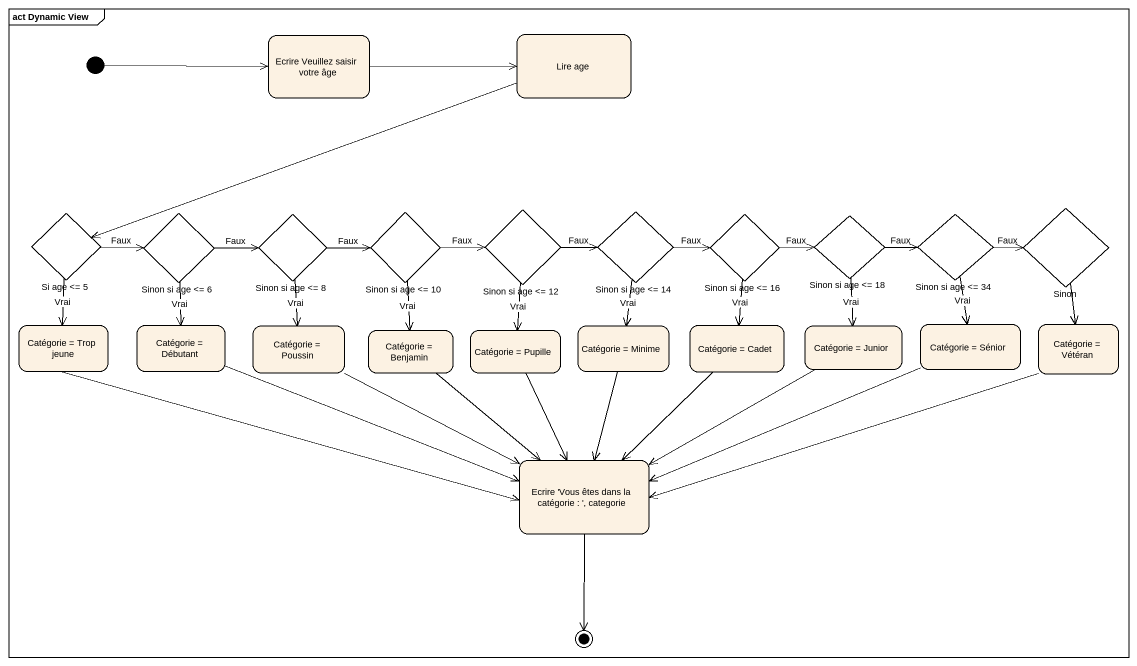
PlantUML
@startuml
mainframe act Dynamic View
hide empty description
state "Ecrire Veuillez saisir votre âge" as Ecrire_Veuillez_saisir
state "Lire age" as Lire_age
state "Si age <= 5" as Si_age_5 <<choice>>
state "Sinon si age <= 6" as Sinon_si_age_6 <<choice>>
state "Sinon si age <= 8" as Sinon_si_age_8 <<choice>>
state "Sinon si age <= 10" as Sinon_si_age_10 <<choice>>
state "Sinon si age <= 12" as Sinon_si_age_12 <<choice>>
state "Sinon si age <= 14" as Sinon_si_age_14 <<choice>>
state "Sinon si age <= 16" as Sinon_si_age_16 <<choice>>
state "Sinon si age <= 18" as Sinon_si_age_18 <<choice>>
state "Sinon si age <= 34" as Sinon_si_age_34 <<choice>>
state Sinon <<choice>>
state "Catégorie = Trop jeune" as Catégorie_Trop_jeune
state "Catégorie = Débutant" as Catégorie_Débutant
state "Catégorie = Poussin" as Catégorie_Poussin
state "Catégorie = Benjamin" as Catégorie_Benjamin
state "Catégorie = Pupille" as Catégorie_Pupille
state "Catégorie = Minime" as Catégorie_Minime
state "Catégorie = Cadet" as Catégorie_Cadet
state "Catégorie = Junior" as Catégorie_Junior
state "Catégorie = Sénior" as Catégorie_Sénior
state "Catégorie = Vétéran" as Catégorie_Vétéran
state "Ecrire 'Vous êtes dans la catégorie : ', categorie" as Ecrire_Vous_êtes_dans_la
[*] -right-> Ecrire_Veuillez_saisir
Ecrire_Veuillez_saisir -right-> Lire_age
Lire_age -left-> Si_age_5
Si_age_5 -right-> Sinon_si_age_6 : Faux
Si_age_5 --> Catégorie_Trop_jeune : Vrai
Sinon_si_age_6 -right-> Sinon_si_age_8 : Faux
Sinon_si_age_6 --> Catégorie_Débutant : Vrai
Sinon_si_age_8 -right-> Sinon_si_age_10 : Faux
Sinon_si_age_8 --> Catégorie_Poussin : Vrai
Sinon_si_age_10 -right-> Sinon_si_age_12 : Faux
Sinon_si_age_10 --> Catégorie_Benjamin : Vrai
Sinon_si_age_12 -right-> Sinon_si_age_14 : Faux
Sinon_si_age_12 --> Catégorie_Pupille : Vrai
Sinon_si_age_14 -right-> Sinon_si_age_16 : Faux
Sinon_si_age_14 --> Catégorie_Minime : Vrai
Sinon_si_age_16 -right-> Sinon_si_age_18 : Faux
Sinon_si_age_16 --> Catégorie_Cadet : Vrai
Sinon_si_age_18 -right-> Sinon_si_age_34 : Faux
Sinon_si_age_18 --> Catégorie_Junior : Vrai
Sinon_si_age_34 -right-> Sinon : Faux
Sinon_si_age_34 --> Catégorie_Sénior : Vrai
Sinon --> Catégorie_Vétéran
Catégorie_Trop_jeune -right-> Ecrire_Vous_êtes_dans_la
Catégorie_Débutant -right-> Ecrire_Vous_êtes_dans_la
Catégorie_Poussin -right-> Ecrire_Vous_êtes_dans_la
Catégorie_Benjamin --> Ecrire_Vous_êtes_dans_la
Catégorie_Pupille --> Ecrire_Vous_êtes_dans_la
Catégorie_Minime --> Ecrire_Vous_êtes_dans_la
Catégorie_Cadet --> Ecrire_Vous_êtes_dans_la
Catégorie_Junior -left-> Ecrire_Vous_êtes_dans_la
Catégorie_Sénior -left-> Ecrire_Vous_êtes_dans_la
Catégorie_Vétéran -left-> Ecrire_Vous_êtes_dans_la
Ecrire_Vous_êtes_dans_la --> [*]
@enduml
